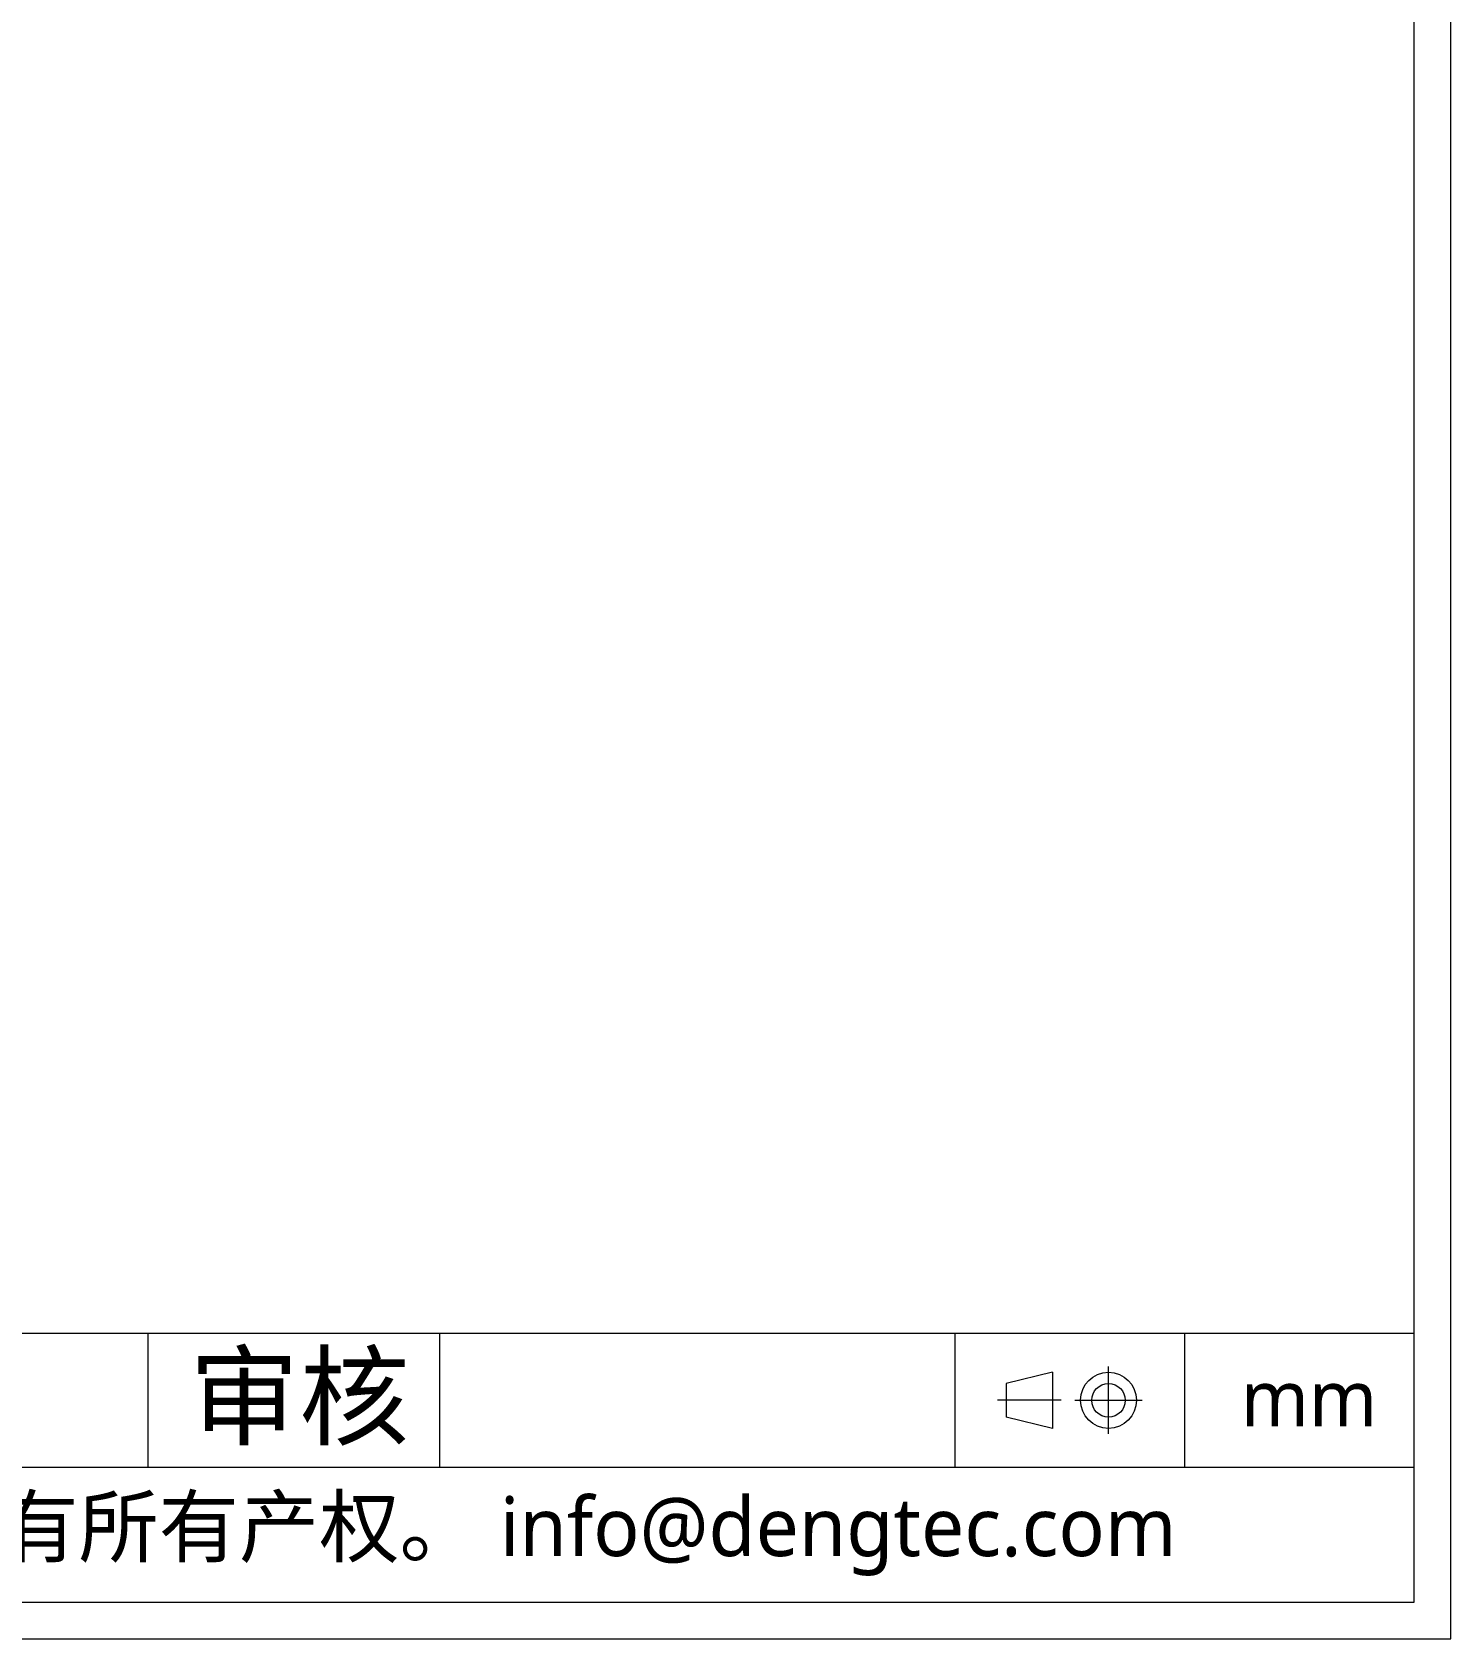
# Model space of a CAD drawing. Header units: millimetres. Extents: x 1036 to 1568, y -23 to 352.
# Drawn here: x 1452 to 1567.9, y -23.1 to 108.1 of the extents above; entities that cross this region are included whole.
import ezdxf

# ---------------------------------------------------------------- set-up
doc = ezdxf.new("R2010")
doc.units = ezdxf.units.MM
doc.layers.get('Defpoints').update_dxf_attribs({"color": 6, "lineweight": 9})
doc.styles.add('微软雅黑-Light', font='')
doc.styles.get('微软雅黑-Light').set_extended_font_data('Microsoft YaHei Light')

msp = doc.modelspace()

# ---------------------------------------------------------------- linework, layer by layer
at = {"layer": 'Defpoints'}
for p, q in [((1039.31, 1.88), (1564.91, 1.88)), ((1461.47, 1.88), (1461.47, -9.1)), ((1485.28, 1.88), (1485.28, -9.1)), ((1527.4, 1.88), (1527.4, -9.1)), ((1546.16, 1.88), (1546.16, -9.1)), ((1539.94, -6.36), (1539.94, -0.86)), ((1535.36, -1.32), (1531.58, -2.24)), ((1531.58, -2.24), (1531.58, -4.98)), ((1535.37, -1.32), (1535.37, -5.9)), ((1536.08, -3.61), (1530.88, -3.61)), ((1537.19, -3.61), (1542.68, -3.61)), ((1535.37, -5.9), (1531.58, -4.98)), ((1564.91, -9.1), (1121.72, -9.1))]:
    msp.add_line(p, q, dxfattribs=at)
for points in [[(1567.91, -23.09), (1567.91, 351.9), (1036.31, 351.9), (1036.31, -23.09)], [(1564.91, -20.09), (1564.91, 348.9), (1039.31, 348.9), (1039.31, -20.09)]]:
    msp.add_lwpolyline(points, close=True, dxfattribs=at)
for radius in [2.29, 1.37]:
    msp.add_circle((1539.94, -3.61), radius, dxfattribs=at)

# ---------------------------------------------------------------- texts
at = {"layer": 'Defpoints', "style": '微软雅黑-Light'}
msp.add_text('审核', height=6.593, dxfattribs=at).set_placement((1464.84, -6.59))
for s, insert, char_height, width, attachment_point in [('mm', (1550.74, -1.15), 4.578, 10.5972, 1), ('除非事先得到权利人的书面批准，否则不允许以任何形式复制或向第三方披露本文件中的数据和信息，德恩基 拥有所有产权。 info@dengtec.com', (1126.31, -14.74), 4.8073, 442.4173, 4)]:
    msp.add_mtext(s, dxfattribs=dict(at, insert=insert, char_height=char_height, width=width, attachment_point=attachment_point))

doc.saveas('drawing.dxf')
